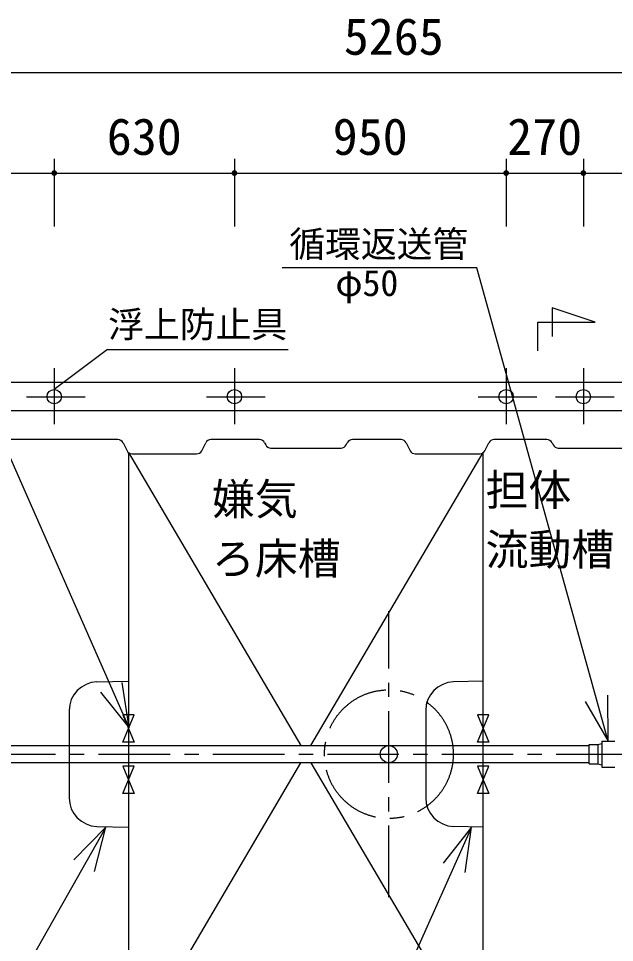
# Model space of a CAD drawing. Units: millimetres, scale not verified. Extents: x -14850 to 14850, y -10500 to 10500.
# Drawn here: x -9540 to -7456, y 996 to 4227 of the extents above; entities that cross this region are included whole.
import ezdxf
from ezdxf.enums import TextEntityAlignment as Align

# ---------------------------------------------------------------- set-up
doc = ezdxf.new("R2010")
doc.units = ezdxf.units.MM
doc.header["$LTSCALE"] = 50
doc.linetypes.add('CHAIN1', pattern=[8, 5, -1, 1, -1])
for name, color, linetype, lineweight in [('0-1_躯体', 3, 'Continuous', 25), ('0-2_製作', 5, 'Continuous', 25), ('0-3_機器', 3, 'Continuous', 25), ('0-6_文字', 5, 'Continuous', 25)]:
    doc.layers.add(name, color=color, linetype=linetype, lineweight=lineweight)
doc.styles.add('ＭＳ ゴシック', font='')
doc.styles.get('ＭＳ ゴシック').set_extended_font_data('MS Gothic')

msp = doc.modelspace()

# ---------------------------------------------------------------- linework, layer by layer
at = {"layer": '0-1_躯体'}
for p, q in [((-7937.64, 3355.07), (-8618.52, 3355.07)), ((-7478.99, 1700.72), (-7937.64, 3355.07)), ((-7724.53, 3065.06), (-7724.53, 3165.06)), ((-9153.17, 1746.87), (-9759.61, 3123.29)), ((-7170.34, 2854.72), (-10156.99, 2854.72)), ((-9192.7, 2754.72), (-9567.98, 2754.72)), ((-8697.7, 2754.72), (-8867.98, 2754.72)), ((-8202.7, 2754.72), (-8372.98, 2754.72)), ((-7692.7, 2754.72), (-7877.98, 2754.72)), ((-9174.81, 2743.67), (-9160.87, 2715.78)), ((-8899.81, 2715.78), (-8885.87, 2743.67)), ((-8679.81, 2743.67), (-8675.87, 2735.78)), ((-8657.98, 2724.72), (-8412.7, 2724.72)), ((-8394.81, 2735.78), (-8390.87, 2743.67)), ((-8184.81, 2743.67), (-8170.87, 2715.78)), ((-7909.81, 2715.78), (-7895.87, 2743.67)), ((-7674.81, 2743.67), (-7670.87, 2735.78)), ((-7652.98, 2724.72), (-7407.7, 2724.72)), ((-9155.34, 2709), (-9155.34, 600.45)), ((-9155.34, 2709), (-8552.98, 1684.72)), ((-9142.98, 2704.72), (-8917.7, 2704.72)), ((-8517.7, 1684.72), (-7915.34, 2709)), ((-8152.98, 2704.72), (-7927.7, 2704.72)), ((-7915.34, 600.45), (-7915.34, 2709)), ((-9265.94, 1907.27), (-9155.34, 1910.17)), ((-7915.34, 1909.99), (-8018.96, 1907.27)), ((-9363.33, 1807.31), (-9363.33, 1502.14)), ((-8116.34, 1807.31), (-8116.34, 1502.14)), ((-10242.59, 1684.72), (-7545.34, 1684.72)), ((-7545.34, 1621.22), (-7545.34, 1688.22)), ((-7515.34, 1688.22), (-7515.34, 1621.22)), ((-7500.34, 1699.72), (-7455.34, 1699.72)), ((-7500.34, 1699.72), (-7500.34, 1609.72)), ((-7545.34, 1624.72), (-10242.59, 1624.72)), ((-9155.34, 600.45), (-8552.98, 1624.72)), ((-8517.7, 1624.72), (-7915.34, 600.45)), ((-7500.34, 1609.72), (-7455.34, 1609.72)), ((-9235.02, 1399.89), (-9922.68, 186.15)), ((-9235.02, 1399.89), (-9346.88, 1285.49)), ((-9274.69, 1244.89), (-9235.02, 1399.89)), ((-9265.94, 1402.17), (-9155.34, 1399.28)), ((-7956.06, 1399.65), (-8519.21, 142.44)), ((-7915.34, 1399.46), (-8018.96, 1402.17))]:
    msp.add_line(p, q, dxfattribs=at)
at = {"layer": '0-1_躯体', "linetype": 'CHAIN1'}
for p, q in [((-8245.34, 1154.72), (-8245.34, 2154.72)), ((-10860.34, 1654.72), (-5630.15, 1654.72))]:
    msp.add_line(p, q, dxfattribs=at)
at = {"layer": '0-1_躯体'}
for points in [[(-7724.53, 3165.06), (-7524.53, 3165.06), (-7674.53, 3215.06), (-7674.53, 3115.06)], [(-9253.18, 1871.77), (-9153.17, 1746.87), (-9177.33, 1905.04)], [(-7559.29, 1839.11), (-7478.99, 1700.72), (-7479.34, 1860.72)], [(-7545.34, 1688.22), (-7515.34, 1688.22), (-7500.34, 1692.22)], [(-7545.34, 1621.22), (-7515.34, 1621.22), (-7500.34, 1617.22)], [(-7979.06, 1241.31), (-7956.06, 1399.65), (-8055.14, 1274.02)]]:
    msp.add_lwpolyline(points, dxfattribs=at)
for points in [[(-9135.34, 1792.72), (-9175.34, 1792.72), (-9135.34, 1696.72), (-9175.34, 1696.72)], [(-7895.34, 1792.72), (-7935.34, 1792.72), (-7895.34, 1696.72), (-7935.34, 1696.72)], [(-9135.34, 1612.72), (-9175.34, 1612.72), (-9135.34, 1516.72), (-9175.34, 1516.72)], [(-7895.34, 1612.72), (-7935.34, 1612.72), (-7895.34, 1516.72), (-7935.34, 1516.72)]]:
    msp.add_lwpolyline(points, close=True, dxfattribs=at)
at = {"layer": '0-1_躯体', "linetype": 'CHAIN1'}
msp.add_circle((-8245.34, 1654.72), 225, dxfattribs=at)
at = {"layer": '0-1_躯体'}
for centre, radius, start, end in [((-9192.7, 2734.72), 20, 26.56505, 90), ((-8867.98, 2734.72), 20, 90, 153.43494), ((-8697.7, 2734.72), 20, 26.56505, 90), ((-8372.98, 2734.72), 20, 90, 153.43494), ((-8202.7, 2734.72), 20, 26.56505, 90), ((-7877.98, 2734.72), 20, 90, 153.43494), ((-7692.7, 2734.72), 20, 26.56505, 90), ((-9142.98, 2724.72), 20, 206.56503, 270), ((-8917.7, 2724.72), 20, 270, 333.43494), ((-8657.98, 2744.72), 20, 206.56503, 270), ((-8412.7, 2744.72), 20, 270, 333.43494), ((-8152.98, 2724.72), 20, 206.56503, 270), ((-7927.7, 2724.72), 20, 270, 333.43494), ((-7652.98, 2744.72), 20, 206.56503, 270), ((-9263.33, 1807.31), 100, 91.5, 180), ((-8016.34, 1807.31), 100, 91.5, 180), ((-9263.33, 1502.14), 100, 180, 268.5), ((-8016.34, 1502.14), 100, 180, 268.5)]:
    msp.add_arc(centre, radius, start, end, dxfattribs=at)
at = {"layer": '0-2_製作', "color": 2}
for p, q in [((-5595.34, 4036.66), (-10860.34, 4036.66)), ((-9415.34, 3736.66), (-9415.34, 3499.67)), ((-8785.34, 3736.66), (-8785.34, 3499.67)), ((-7835.34, 3736.66), (-7835.34, 3499.67)), ((-7565.34, 3736.66), (-7565.34, 3499.67)), ((-10860.34, 3686.66), (-9415.34, 3686.66)), ((-9415.34, 3686.66), (-8785.34, 3686.66)), ((-8785.34, 3686.66), (-7835.34, 3686.66)), ((-7835.34, 3686.66), (-7565.34, 3686.66)), ((-7565.34, 3686.66), (-5595.34, 3686.66))]:
    msp.add_line(p, q, dxfattribs=at)
at = {"layer": '0-2_製作', "color": 3}
msp.add_circle((-8245.34, 1654.72), 30, dxfattribs=at)
at = {"layer": '0-2_製作'}
for points in [[(-9422.19, 3693.95), (-9425.34, 3686.66), (-9423.05, 3693.04)], [(-9422.19, 3693.95), (-9415.34, 3686.66), (-9425.34, 3686.66)], [(-9423.05, 3693.04), (-9425.34, 3686.66), (-9425.32, 3687.29)], [(-9415.34, 3686.66), (-9425.26, 3685.41), (-9425.34, 3686.66)], [(-9423.05, 3693.04), (-9425.32, 3687.29), (-9423.79, 3692.02)], [(-9423.79, 3692.02), (-9425.32, 3687.29), (-9425.17, 3688.54)], [(-9415.34, 3686.66), (-9425.03, 3684.18), (-9425.26, 3685.41)], [(-9423.79, 3692.02), (-9425.17, 3688.54), (-9424.39, 3690.92)], [(-9424.39, 3690.92), (-9425.17, 3688.54), (-9424.85, 3689.75)], [(-9415.34, 3686.66), (-9424.64, 3682.98), (-9425.03, 3684.18)], [(-9415.34, 3686.66), (-9424.11, 3681.85), (-9424.64, 3682.98)], [(-9415.34, 3686.66), (-9423.43, 3680.78), (-9424.11, 3681.85)], [(-9415.34, 3686.66), (-9422.63, 3679.82), (-9423.43, 3680.78)], [(-9415.34, 3686.66), (-9421.72, 3678.96), (-9422.63, 3679.82)], [(-9421.22, 3694.75), (-9415.34, 3686.66), (-9422.19, 3693.95)], [(-9415.34, 3686.66), (-9420.7, 3678.22), (-9421.72, 3678.96)], [(-9420.16, 3695.43), (-9415.34, 3686.66), (-9421.22, 3694.75)], [(-9415.34, 3686.66), (-9419.6, 3677.61), (-9420.7, 3678.22)], [(-9419.02, 3695.96), (-9415.34, 3686.66), (-9420.16, 3695.43)], [(-9415.34, 3686.66), (-9418.43, 3677.15), (-9419.6, 3677.61)], [(-9417.83, 3696.35), (-9415.34, 3686.66), (-9419.02, 3695.96)], [(-9415.34, 3676.66), (-9418.43, 3677.15), (-9415.34, 3686.66)], [(-9416.6, 3696.58), (-9415.34, 3686.66), (-9417.83, 3696.35)], [(-9415.34, 3696.66), (-9415.34, 3686.66), (-9416.6, 3696.58)], [(-9414.71, 3696.64), (-9415.34, 3686.66), (-9415.34, 3696.66)], [(-9413.47, 3696.49), (-9415.34, 3686.66), (-9414.71, 3696.64)], [(-9412.25, 3696.17), (-9415.34, 3686.66), (-9413.47, 3696.49)], [(-9411.08, 3695.71), (-9415.34, 3686.66), (-9412.25, 3696.17)], [(-9411.08, 3695.71), (-9405.34, 3686.66), (-9415.34, 3686.66)], [(-9405.34, 3686.66), (-9415.34, 3676.66), (-9415.34, 3686.66)], [(-9405.34, 3686.66), (-9414.09, 3676.74), (-9415.34, 3676.66)], [(-9405.34, 3686.66), (-9412.86, 3676.98), (-9414.09, 3676.74)], [(-9405.34, 3686.66), (-9411.66, 3677.36), (-9412.86, 3676.98)], [(-9405.34, 3686.66), (-9410.52, 3677.9), (-9411.66, 3677.36)], [(-9409.98, 3695.11), (-9405.34, 3686.66), (-9411.08, 3695.71)], [(-9405.34, 3686.66), (-9409.46, 3678.57), (-9410.52, 3677.9)], [(-9408.97, 3694.37), (-9405.34, 3686.66), (-9409.98, 3695.11)], [(-9405.34, 3686.66), (-9408.5, 3679.37), (-9409.46, 3678.57)], [(-9408.05, 3693.51), (-9405.34, 3686.66), (-9408.97, 3694.37)], [(-9405.34, 3686.66), (-9407.64, 3680.29), (-9408.5, 3679.37)], [(-9407.25, 3692.54), (-9405.34, 3686.66), (-9408.05, 3693.51)], [(-9405.36, 3686.03), (-9407.64, 3680.29), (-9405.34, 3686.66)], [(-9405.36, 3686.03), (-9406.9, 3681.3), (-9407.64, 3680.29)], [(-9406.58, 3691.48), (-9405.34, 3686.66), (-9407.25, 3692.54)], [(-9405.52, 3684.79), (-9406.9, 3681.3), (-9405.36, 3686.03)], [(-9405.52, 3684.79), (-9406.29, 3682.4), (-9406.9, 3681.3)], [(-9406.04, 3690.34), (-9405.34, 3686.66), (-9406.58, 3691.48)], [(-9405.83, 3683.57), (-9406.29, 3682.4), (-9405.52, 3684.79)], [(-9405.66, 3689.15), (-9405.34, 3686.66), (-9406.04, 3690.34)], [(-9405.42, 3687.92), (-9405.34, 3686.66), (-9405.66, 3689.15)], [(-8792.19, 3693.95), (-8795.34, 3686.66), (-8795.32, 3687.29)], [(-8792.19, 3693.95), (-8785.34, 3686.66), (-8795.34, 3686.66)], [(-8785.34, 3686.66), (-8795.26, 3685.41), (-8795.34, 3686.66)], [(-8792.19, 3693.95), (-8795.32, 3687.29), (-8793.05, 3693.04)], [(-8793.05, 3693.04), (-8795.32, 3687.29), (-8795.17, 3688.54)], [(-8785.34, 3686.66), (-8795.03, 3684.18), (-8795.26, 3685.41)], [(-8793.05, 3693.04), (-8795.17, 3688.54), (-8793.79, 3692.02)], [(-8793.79, 3692.02), (-8795.17, 3688.54), (-8794.85, 3689.75)], [(-8785.34, 3686.66), (-8794.64, 3682.98), (-8795.03, 3684.18)], [(-8793.79, 3692.02), (-8794.85, 3689.75), (-8794.39, 3690.92)], [(-8785.34, 3686.66), (-8794.11, 3681.85), (-8794.64, 3682.98)], [(-8785.34, 3686.66), (-8793.43, 3680.78), (-8794.11, 3681.85)], [(-8785.34, 3686.66), (-8792.63, 3679.82), (-8793.43, 3680.78)], [(-8785.34, 3686.66), (-8791.72, 3678.96), (-8792.63, 3679.82)], [(-8791.22, 3694.75), (-8785.34, 3686.66), (-8792.19, 3693.95)], [(-8785.34, 3686.66), (-8790.7, 3678.22), (-8791.72, 3678.96)], [(-8790.16, 3695.43), (-8785.34, 3686.66), (-8791.22, 3694.75)], [(-8785.34, 3686.66), (-8789.6, 3677.61), (-8790.7, 3678.22)], [(-8789.02, 3695.96), (-8785.34, 3686.66), (-8790.16, 3695.43)], [(-8785.34, 3686.66), (-8788.43, 3677.15), (-8789.6, 3677.61)], [(-8787.83, 3696.35), (-8785.34, 3686.66), (-8789.02, 3695.96)], [(-8785.34, 3676.66), (-8788.43, 3677.15), (-8785.34, 3686.66)], [(-8786.6, 3696.58), (-8785.34, 3686.66), (-8787.83, 3696.35)], [(-8785.34, 3696.66), (-8785.34, 3686.66), (-8786.6, 3696.58)], [(-8784.71, 3696.64), (-8785.34, 3686.66), (-8785.34, 3696.66)], [(-8783.47, 3696.49), (-8785.34, 3686.66), (-8784.71, 3696.64)], [(-8782.25, 3696.17), (-8785.34, 3686.66), (-8783.47, 3696.49)], [(-8781.08, 3695.71), (-8785.34, 3686.66), (-8782.25, 3696.17)], [(-8781.08, 3695.71), (-8775.34, 3686.66), (-8785.34, 3686.66)], [(-8775.34, 3686.66), (-8785.34, 3676.66), (-8785.34, 3686.66)], [(-8775.34, 3686.66), (-8784.09, 3676.74), (-8785.34, 3676.66)], [(-8775.34, 3686.66), (-8782.86, 3676.98), (-8784.09, 3676.74)], [(-8775.34, 3686.66), (-8781.66, 3677.36), (-8782.86, 3676.98)], [(-8775.34, 3686.66), (-8780.53, 3677.9), (-8781.66, 3677.36)], [(-8779.98, 3695.11), (-8775.34, 3686.66), (-8781.08, 3695.71)], [(-8775.34, 3686.66), (-8779.46, 3678.57), (-8780.53, 3677.9)], [(-8778.97, 3694.37), (-8775.34, 3686.66), (-8779.98, 3695.11)], [(-8775.34, 3686.66), (-8778.5, 3679.37), (-8779.46, 3678.57)], [(-8778.05, 3693.51), (-8775.34, 3686.66), (-8778.97, 3694.37)], [(-8775.34, 3686.66), (-8777.64, 3680.29), (-8778.5, 3679.37)], [(-8777.25, 3692.54), (-8775.34, 3686.66), (-8778.05, 3693.51)], [(-8775.36, 3686.03), (-8777.64, 3680.29), (-8775.34, 3686.66)], [(-8775.52, 3684.79), (-8777.64, 3680.29), (-8775.36, 3686.03)], [(-8775.52, 3684.79), (-8776.9, 3681.3), (-8777.64, 3680.29)], [(-8776.58, 3691.48), (-8775.34, 3686.66), (-8777.25, 3692.54)], [(-8775.83, 3683.57), (-8776.9, 3681.3), (-8775.52, 3684.79)], [(-8775.83, 3683.57), (-8776.29, 3682.4), (-8776.9, 3681.3)], [(-8776.04, 3690.34), (-8775.34, 3686.66), (-8776.58, 3691.48)], [(-8775.66, 3689.15), (-8775.34, 3686.66), (-8776.04, 3690.34)], [(-8775.42, 3687.92), (-8775.34, 3686.66), (-8775.66, 3689.15)], [(-7841.22, 3694.75), (-7845.34, 3686.66), (-7842.19, 3693.95)], [(-7841.22, 3694.75), (-7835.34, 3686.66), (-7845.34, 3686.66)], [(-7842.19, 3693.95), (-7845.34, 3686.66), (-7845.32, 3687.29)], [(-7835.34, 3686.66), (-7845.26, 3685.41), (-7845.34, 3686.66)], [(-7842.19, 3693.95), (-7845.32, 3687.29), (-7843.05, 3693.04)], [(-7843.05, 3693.04), (-7845.32, 3687.29), (-7845.17, 3688.54)], [(-7835.34, 3686.66), (-7845.03, 3684.18), (-7845.26, 3685.41)], [(-7843.05, 3693.04), (-7845.17, 3688.54), (-7843.79, 3692.02)], [(-7843.79, 3692.02), (-7845.17, 3688.54), (-7844.85, 3689.75)], [(-7835.34, 3686.66), (-7844.64, 3682.98), (-7845.03, 3684.18)], [(-7843.79, 3692.02), (-7844.85, 3689.75), (-7844.39, 3690.92)], [(-7835.34, 3686.66), (-7844.11, 3681.85), (-7844.64, 3682.98)], [(-7835.34, 3686.66), (-7843.43, 3680.78), (-7844.11, 3681.85)], [(-7835.34, 3686.66), (-7842.63, 3679.82), (-7843.43, 3680.78)], [(-7835.34, 3686.66), (-7841.72, 3678.96), (-7842.63, 3679.82)], [(-7835.34, 3686.66), (-7840.7, 3678.22), (-7841.72, 3678.96)], [(-7840.16, 3695.43), (-7835.34, 3686.66), (-7841.22, 3694.75)], [(-7835.34, 3686.66), (-7839.6, 3677.61), (-7840.7, 3678.22)], [(-7839.02, 3695.96), (-7835.34, 3686.66), (-7840.16, 3695.43)], [(-7835.34, 3686.66), (-7838.43, 3677.15), (-7839.6, 3677.61)], [(-7837.83, 3696.35), (-7835.34, 3686.66), (-7839.02, 3695.96)], [(-7835.34, 3676.66), (-7838.43, 3677.15), (-7835.34, 3686.66)], [(-7836.6, 3696.58), (-7835.34, 3686.66), (-7837.83, 3696.35)], [(-7835.34, 3696.66), (-7835.34, 3686.66), (-7836.6, 3696.58)], [(-7834.71, 3696.64), (-7835.34, 3686.66), (-7835.34, 3696.66)], [(-7833.47, 3696.49), (-7835.34, 3686.66), (-7834.71, 3696.64)], [(-7832.25, 3696.17), (-7835.34, 3686.66), (-7833.47, 3696.49)], [(-7831.08, 3695.71), (-7835.34, 3686.66), (-7832.25, 3696.17)], [(-7829.98, 3695.11), (-7835.34, 3686.66), (-7831.08, 3695.71)], [(-7829.98, 3695.11), (-7825.34, 3686.66), (-7835.34, 3686.66)], [(-7825.34, 3686.66), (-7835.34, 3676.66), (-7835.34, 3686.66)], [(-7825.34, 3686.66), (-7834.09, 3676.74), (-7835.34, 3676.66)], [(-7825.34, 3686.66), (-7832.86, 3676.98), (-7834.09, 3676.74)], [(-7825.34, 3686.66), (-7831.66, 3677.36), (-7832.86, 3676.98)], [(-7825.34, 3686.66), (-7830.53, 3677.9), (-7831.66, 3677.36)], [(-7825.34, 3686.66), (-7829.46, 3678.57), (-7830.53, 3677.9)], [(-7828.97, 3694.37), (-7825.34, 3686.66), (-7829.98, 3695.11)], [(-7825.34, 3686.66), (-7828.5, 3679.37), (-7829.46, 3678.57)], [(-7828.05, 3693.51), (-7825.34, 3686.66), (-7828.97, 3694.37)], [(-7825.36, 3686.03), (-7828.5, 3679.37), (-7825.34, 3686.66)], [(-7825.36, 3686.03), (-7827.64, 3680.29), (-7828.5, 3679.37)], [(-7827.25, 3692.54), (-7825.34, 3686.66), (-7828.05, 3693.51)], [(-7825.52, 3684.79), (-7827.64, 3680.29), (-7825.36, 3686.03)], [(-7825.52, 3684.79), (-7826.9, 3681.3), (-7827.64, 3680.29)], [(-7826.58, 3691.48), (-7825.34, 3686.66), (-7827.25, 3692.54)], [(-7825.83, 3683.57), (-7826.9, 3681.3), (-7825.52, 3684.79)], [(-7825.83, 3683.57), (-7826.29, 3682.4), (-7826.9, 3681.3)], [(-7826.04, 3690.34), (-7825.34, 3686.66), (-7826.58, 3691.48)], [(-7825.66, 3689.15), (-7825.34, 3686.66), (-7826.04, 3690.34)], [(-7825.42, 3687.92), (-7825.34, 3686.66), (-7825.66, 3689.15)], [(-7571.22, 3694.75), (-7575.34, 3686.66), (-7575.32, 3687.29)], [(-7571.22, 3694.75), (-7565.34, 3686.66), (-7575.34, 3686.66)], [(-7565.34, 3686.66), (-7575.26, 3685.41), (-7575.34, 3686.66)], [(-7571.22, 3694.75), (-7575.32, 3687.29), (-7572.19, 3693.95)], [(-7572.19, 3693.95), (-7575.32, 3687.29), (-7575.17, 3688.54)], [(-7565.34, 3686.66), (-7575.03, 3684.18), (-7575.26, 3685.41)], [(-7572.19, 3693.95), (-7575.17, 3688.54), (-7573.05, 3693.04)], [(-7573.05, 3693.04), (-7575.17, 3688.54), (-7574.85, 3689.75)], [(-7565.34, 3686.66), (-7574.64, 3682.98), (-7575.03, 3684.18)], [(-7573.05, 3693.04), (-7574.85, 3689.75), (-7573.79, 3692.02)], [(-7573.79, 3692.02), (-7574.85, 3689.75), (-7574.39, 3690.92)], [(-7565.34, 3686.66), (-7574.11, 3681.85), (-7574.64, 3682.98)], [(-7565.34, 3686.66), (-7573.43, 3680.78), (-7574.11, 3681.85)], [(-7565.34, 3686.66), (-7572.63, 3679.82), (-7573.43, 3680.78)], [(-7565.34, 3686.66), (-7571.72, 3678.96), (-7572.63, 3679.82)], [(-7565.34, 3686.66), (-7570.7, 3678.22), (-7571.72, 3678.96)], [(-7570.16, 3695.43), (-7565.34, 3686.66), (-7571.22, 3694.75)], [(-7565.34, 3686.66), (-7569.6, 3677.61), (-7570.7, 3678.22)], [(-7569.02, 3695.96), (-7565.34, 3686.66), (-7570.16, 3695.43)], [(-7565.34, 3676.66), (-7569.6, 3677.61), (-7565.34, 3686.66)], [(-7567.83, 3696.35), (-7565.34, 3686.66), (-7569.02, 3695.96)], [(-7566.6, 3696.58), (-7565.34, 3686.66), (-7567.83, 3696.35)], [(-7565.34, 3696.66), (-7565.34, 3686.66), (-7566.6, 3696.58)], [(-7564.71, 3696.64), (-7565.34, 3686.66), (-7565.34, 3696.66)], [(-7563.47, 3696.49), (-7565.34, 3686.66), (-7564.71, 3696.64)], [(-7562.25, 3696.17), (-7565.34, 3686.66), (-7563.47, 3696.49)], [(-7561.08, 3695.71), (-7565.34, 3686.66), (-7562.25, 3696.17)], [(-7559.98, 3695.11), (-7565.34, 3686.66), (-7561.08, 3695.71)], [(-7559.98, 3695.11), (-7555.34, 3686.66), (-7565.34, 3686.66)], [(-7555.34, 3686.66), (-7565.34, 3676.66), (-7565.34, 3686.66)], [(-7555.34, 3686.66), (-7564.09, 3676.74), (-7565.34, 3676.66)], [(-7555.34, 3686.66), (-7562.86, 3676.98), (-7564.09, 3676.74)], [(-7555.34, 3686.66), (-7561.66, 3677.36), (-7562.86, 3676.98)], [(-7555.34, 3686.66), (-7560.53, 3677.9), (-7561.66, 3677.36)], [(-7555.34, 3686.66), (-7559.46, 3678.57), (-7560.53, 3677.9)], [(-7558.97, 3694.37), (-7555.34, 3686.66), (-7559.98, 3695.11)], [(-7555.34, 3686.66), (-7558.5, 3679.37), (-7559.46, 3678.57)], [(-7558.05, 3693.51), (-7555.34, 3686.66), (-7558.97, 3694.37)], [(-7555.36, 3686.03), (-7558.5, 3679.37), (-7555.34, 3686.66)], [(-7555.52, 3684.79), (-7558.5, 3679.37), (-7555.36, 3686.03)], [(-7555.52, 3684.79), (-7557.64, 3680.29), (-7558.5, 3679.37)], [(-7557.25, 3692.54), (-7555.34, 3686.66), (-7558.05, 3693.51)], [(-7555.83, 3683.57), (-7557.64, 3680.29), (-7555.52, 3684.79)], [(-7555.83, 3683.57), (-7556.9, 3681.3), (-7557.64, 3680.29)], [(-7556.58, 3691.48), (-7555.34, 3686.66), (-7557.25, 3692.54)], [(-7556.29, 3682.4), (-7556.9, 3681.3), (-7555.83, 3683.57)], [(-7556.04, 3690.34), (-7555.34, 3686.66), (-7556.58, 3691.48)], [(-7555.66, 3689.15), (-7555.34, 3686.66), (-7556.04, 3690.34)], [(-7555.42, 3687.92), (-7555.34, 3686.66), (-7555.66, 3689.15)], [(-9415.34, 3676.66), (-9417.22, 3676.84), (-9418.43, 3677.15)], [(-9415.34, 3676.66), (-9415.97, 3676.68), (-9417.22, 3676.84)], [(-8785.34, 3676.66), (-8787.22, 3676.84), (-8788.43, 3677.15)], [(-8785.34, 3676.66), (-8785.97, 3676.68), (-8787.22, 3676.84)], [(-7835.34, 3676.66), (-7837.22, 3676.84), (-7838.43, 3677.15)], [(-7835.34, 3676.66), (-7835.97, 3676.68), (-7837.22, 3676.84)], [(-7565.34, 3676.66), (-7568.43, 3677.15), (-7569.6, 3677.61)], [(-7565.34, 3676.66), (-7567.22, 3676.84), (-7568.43, 3677.15)], [(-7565.34, 3676.66), (-7565.97, 3676.68), (-7567.22, 3676.84)]]:
    msp.add_solid(points, dxfattribs=at)
at = {"layer": '0-3_機器', "color": 2}
msp.add_line((-5595.34, 2954.72), (-10860.34, 2954.72), dxfattribs=at)
at = {"layer": '0-6_文字', "color": 4}
for q in [(-9415.34, 2929.72), (-8597.28, 3069.32)]:
    msp.add_line((-9228.98, 3069.32), q, dxfattribs=at)
at = {"layer": '0-6_文字', "color": 7}
for p, q in [((-9415.34, 3004.93), (-9415.34, 2808.45)), ((-8785.34, 3004.93), (-8785.34, 2808.45)), ((-7835.34, 3004.93), (-7835.34, 2808.45)), ((-7565.34, 3004.93), (-7565.34, 2808.45)), ((-9512.67, 2904.72), (-9307.52, 2904.72)), ((-8882.67, 2904.72), (-8677.52, 2904.72)), ((-7932.67, 2904.72), (-7727.52, 2904.72)), ((-7662.67, 2904.72), (-7457.52, 2904.72))]:
    msp.add_line(p, q, dxfattribs=at)
for centre in [(-9415.34, 2904.72), (-8785.34, 2904.72), (-7835.34, 2904.72), (-7565.34, 2904.72)]:
    msp.add_circle(centre, 25, dxfattribs=at)

# ---------------------------------------------------------------- texts
at = {"layer": '0-1_躯体', "color": 4, "style": 'ＭＳ ゴシック'}
for s, height, p in [('\u3000循環返送管\u3000', 91.79, (-8718.81, 3364.82)), ('\u3000\u3000φ50', 91.79, (-8682.6, 3229.01)), ('嫌気', 110, (-8864.1, 2458.75)), ('担体', 110, (-7907.37, 2490.42)), ('流動槽', 110, (-7907.37, 2282.42)), ('ろ床槽', 110, (-8864.1, 2250.75))]:
    msp.add_text(s, height=height, dxfattribs=at).set_placement(p, align=Align.BOTTOM_LEFT)
at = {"layer": '0-2_製作', "color": 4, "style": 'ＭＳ ゴシック'}
for s, p in [('5265', (-8402.84, 4061.66)), ('630', (-9231.59, 3711.66)), ('950', (-8441.59, 3711.66)), ('270', (-7831.59, 3711.66))]:
    msp.add_text(s, height=128.4, dxfattribs=at).set_placement(p, align=Align.BOTTOM_LEFT)
at = {"layer": '0-6_文字', "color": 4, "style": 'ＭＳ ゴシック'}
msp.add_text('浮上防止具', height=91.79, dxfattribs=at).set_placement((-9226.95, 3084.21), align=Align.BOTTOM_LEFT)

doc.saveas('drawing.dxf')
